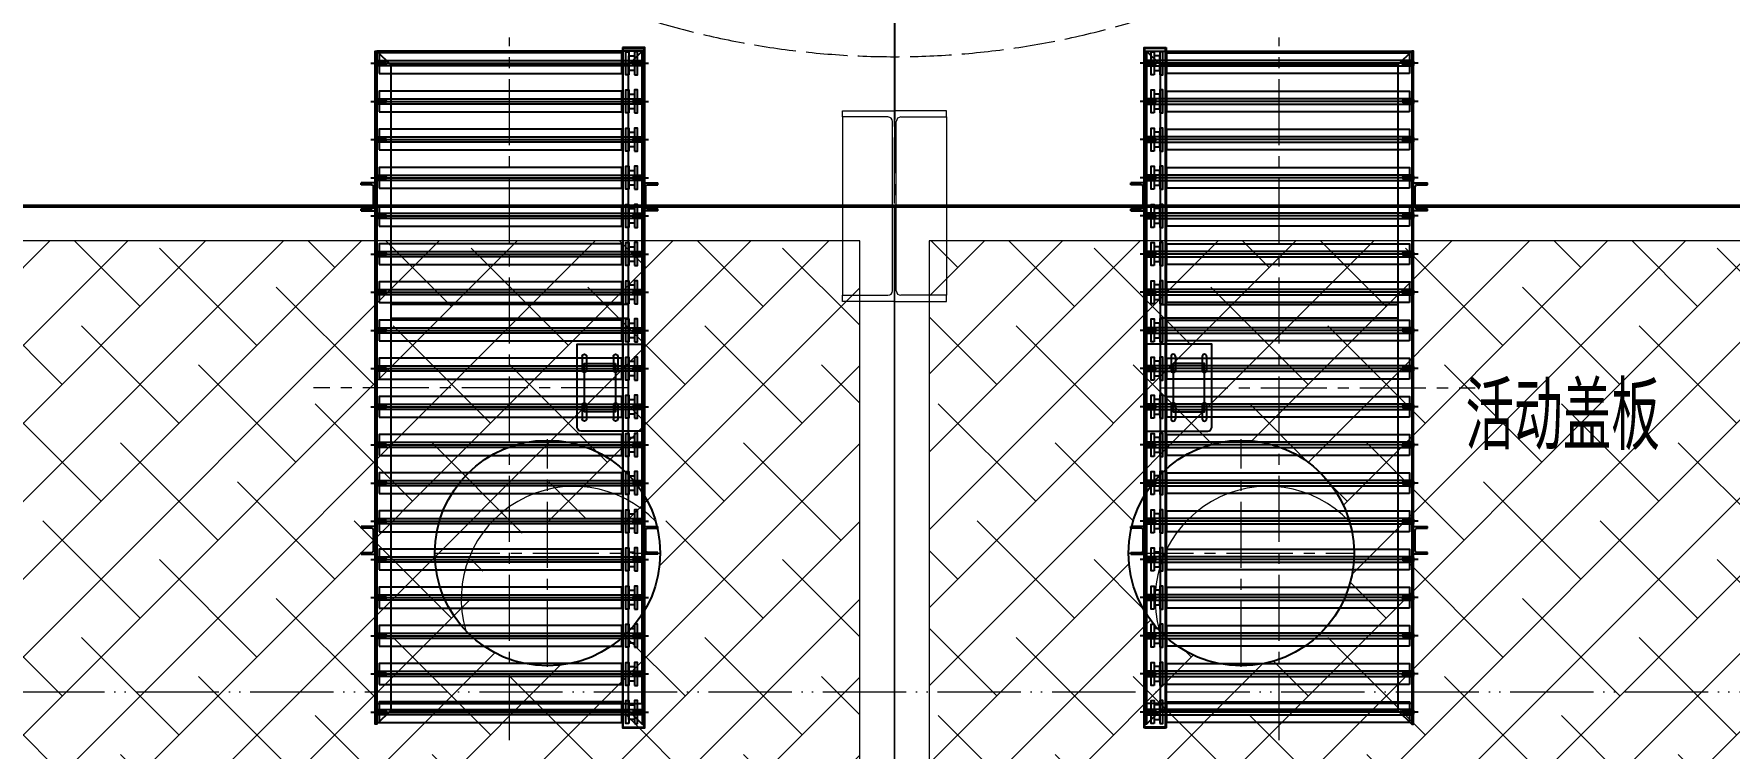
# Model space of a CAD drawing. Header units: millimetres. Extents: x 163705 to 1616509, y 81827 to 302547.
# Drawn here: x 248447 to 253334, y 148698 to 150756 of the extents above; entities that cross this region are included whole.
import ezdxf

# ---------------------------------------------------------------- set-up
doc = ezdxf.new("R2010")
doc.units = ezdxf.units.MM
doc.header["$LTSCALE"] = 10
for name, pattern in [('ACAD_ISO02W100', [15, 12, -3]), ('ACAD_ISO05W100', [33, 24, -3, 0, -3, 0, -3]), ('CENTER2', [28.575, 19.05, -3.175, 3.175, -3.175])]:
    doc.linetypes.add(name, pattern=pattern)
for name, color, linetype, lineweight in [('1-中心线', 1, 'CENTER2', 0), ('1-剖面线', 8, 'Continuous', 0), ('1-双点线', 8, 'ACAD_ISO05W100', 0), ('1-填充', 8, 'Continuous', 18), ('1-建筑轮廓', 7, 'Continuous', 20), ('1-虚线', 8, 'ACAD_ISO02W100', 0), ('1-设备轮廓', 2, 'Continuous', 18), ('1-钢构', 6, 'Continuous', 0)]:
    doc.layers.add(name, color=color, linetype=linetype, lineweight=lineweight)
doc.styles.add('HZ', font='gbenor.shx', dxfattribs={"bigfont": 'gbcbig.shx'})
doc.styles.get("Standard").update_dxf_attribs({"font": 'arial.ttf'})

# ---------------------------------------------------------------- blocks, each defined once
blk = doc.blocks.new('G$C5C029050')
at = {"layer": '1-双点线'}
blk.add_line((1, 53039.4), (92688.6, 53039.4), dxfattribs=at)
blk = doc.blocks.new('G$CEDFA10A2')
for p, q in [((0, 535), (0, 553)), ((0, 553), (150, 553)), ((300, 553), (150, 553)), ((300, 535), (300, 553)), ((131.5, 535), (0, 535)), ((0, 535), (0, 21)), ((144.5, 34), (144.5, 522)), ((155.5, 34), (155.5, 522)), ((168.5, 535), (300, 535)), ((300, 535), (300, 21)), ((0, 21), (131.5, 21)), ((0, 3), (0, 21)), ((150, 3), (0, 3)), ((150, 3), (300, 3)), ((300, 21), (168.5, 21)), ((300, 3), (300, 21))]:
    blk.add_line(p, q)
for centre, start, end in [((131.5, 522), 0, 90), ((168.5, 522), 90, 180), ((131.5, 34), 270, 0), ((168.5, 34), 180, 270)]:
    blk.add_arc(centre, 13, start, end)
at = {"layer": '1-中心线'}
for p, q in [((150, 0), (150, 556)), ((-3, 278), (303, 278))]:
    blk.add_line(p, q, dxfattribs=at)
blk.add_text('HC_SUPERPART', height=0.001).set_placement((150, 3))
blk = doc.blocks.new('G$CE8A1B22C')
blk.add_circle((328, 328), 325)
at = {"layer": '1-中心线'}
for p, q in [((328, 0), (328, 656)), ((0, 328), (656, 328))]:
    blk.add_line(p, q, dxfattribs=at)
at = {"layer": '1-剖面线'}
blk.add_arc((404.3, 195.4), 325, 43.5125, 196.2853, dxfattribs=at)
blk = doc.blocks.new('A$C5A5F0ED2')
at = {"layer": '1-填充'}
h = blk.add_hatch(dxfattribs=at)
h.set_pattern_fill('ANSI38', color=256, scale=50)
h.paths.add_polyline_path([(100, 100), (5900, 100), (5900, 1900), (100, 1900)])
h.paths.add_polyline_path([(675, 1000, 1), (1325, 1000, 1)], flags=16)
h.paths.add_polyline_path([(3325, 1000, 0.677608), (2764.3, 776.2, 0.677608)], flags=16)
h.paths.add_polyline_path([(5325, 1000, 0.677608), (4764.3, 776.2, 0.677608)], flags=16)
for points in [[(0, 0), (6000, 0), (6000, 2000), (0, 2000)], [(100, 100), (5900, 100), (5900, 1900), (100, 1900)]]:
    blk.add_lwpolyline(points, close=True, dxfattribs=at)
for p in [(672, 672), (4672, 672)]:
    blk.add_blockref('G$CE8A1B22C', p)
at = {"insert": (1646.2, 1491.9), "char_height": 194.57, "attachment_point": 1, "style": 'HZ'}
blk.add_mtext_dynamic_manual_height_columns('活动盖板', width=794.191, gutter_width=972.9, heights=[0], dxfattribs=at)
blk = doc.blocks.new('A$C7121566b')
at = {"layer": '1-中心线'}
for p, q in [((40999.7, 11700.2), (40999.7, 0)), ((0, 9700.1), (51999.9, 9700.1))]:
    blk.add_line(p, q, dxfattribs=at)
at = {"layer": '1-设备轮廓', "lineweight": 50, "ltscale": 5}
blk.add_lwpolyline([(4499.7, 9700.1), (47799.6, 9700.1)], dxfattribs=at)
for name, p in [('A$C5A5F0ED2', (34999.7, 7700.1)), ('A$C5A5F0ED2', (40999.7, 7700.1)), ('G$CE8A1B22C', (39671.7, 8372.1)), ('G$CE8A1B22C', (41671.7, 8372.1))]:
    blk.add_blockref(name, p)
at = {"layer": '1-钢构'}
blk.add_blockref('G$CEDFA10A2', (40849.7, 9422.1), dxfattribs=at)
blk = doc.blocks.new('A$C23C47727')
for p, q in [((424.3, 855), (419.3, 855)), ((419.3, 815), (419.3, 855)), ((419.3, 815), (419.3, 855)), ((424.3, 825), (424.3, 855)), ((499.3, 855), (494.3, 855)), ((494.3, 855), (494.3, 825)), ((499.3, 855), (499.3, 815)), ((1414.3, 855), (1409.3, 855)), ((1409.3, 815), (1409.3, 855)), ((1409.3, 815), (1409.3, 855)), ((1414.3, 825), (1414.3, 855)), ((1489.3, 855), (1484.3, 855)), ((1484.3, 855), (1484.3, 825)), ((1489.3, 855), (1489.3, 815)), ((39.3, 810), (79.3, 770)), ((69.3, 809), (70.1, 808.2)), ((69.3, 809), (69.3, 789)), ((79.3, 789), (69.3, 789)), ((69.3, 789), (70.1, 787.6)), ((78.5, 808.2), (70.1, 808.2)), ((70.1, 808.2), (70.1, 784.8)), ((78.5, 784.8), (70.1, 784.8)), ((70.1, 784.8), (74.3, 782.4)), ((74.3, 827.9), (74.3, 26.8)), ((78.5, 784.8), (74.3, 782.4)), ((79.3, 809), (78.5, 808.2)), ((78.5, 808.2), (78.5, 784.8)), ((79.3, 789), (78.5, 787.6)), ((79.3, 809), (79.3, 789)), ((179.3, 809), (180.1, 808.2)), ((179.3, 809), (179.3, 789)), ((189.3, 789), (179.3, 789)), ((179.3, 789), (180.1, 787.6)), ((188.5, 808.2), (180.1, 808.2)), ((180.1, 808.2), (180.1, 784.8)), ((188.5, 784.8), (180.1, 784.8)), ((180.1, 784.8), (184.3, 782.4)), ((184.3, 827.9), (184.3, 26.8)), ((188.5, 784.8), (184.3, 782.4)), ((189.3, 809), (188.5, 808.2)), ((188.5, 808.2), (188.5, 784.8)), ((189.3, 789), (188.5, 787.6)), ((189.3, 809), (189.3, 789)), ((289.3, 809), (290.1, 808.2)), ((289.3, 809), (289.3, 789)), ((299.3, 789), (289.3, 789)), ((289.3, 789), (290.1, 787.6)), ((298.5, 808.2), (290.1, 808.2)), ((290.1, 808.2), (290.1, 784.8)), ((298.5, 784.8), (290.1, 784.8)), ((290.1, 784.8), (294.3, 782.4)), ((294.3, 827.9), (294.3, 26.8)), ((298.5, 784.8), (294.3, 782.4)), ((299.3, 809), (298.5, 808.2)), ((298.5, 808.2), (298.5, 784.8)), ((299.3, 789), (298.5, 787.6)), ((299.3, 809), (299.3, 789)), ((399.3, 809), (400.1, 808.2)), ((399.3, 809), (399.3, 789)), ((409.3, 789), (399.3, 789)), ((399.3, 789), (400.1, 787.6)), ((408.5, 808.2), (400.1, 808.2)), ((400.1, 808.2), (400.1, 784.8)), ((408.5, 784.8), (400.1, 784.8)), ((400.1, 784.8), (404.3, 782.4)), ((404.3, 827.9), (404.3, 26.8)), ((408.5, 784.8), (404.3, 782.4)), ((409.3, 809), (408.5, 808.2)), ((408.5, 808.2), (408.5, 784.8)), ((409.3, 789), (408.5, 787.6)), ((409.3, 809), (409.3, 789)), ((499.3, 815), (419.3, 815)), ((489.3, 820), (429.3, 820)), ((509.3, 809), (510.1, 808.2)), ((509.3, 809), (509.3, 789)), ((519.3, 789), (509.3, 789)), ((509.3, 789), (510.1, 787.6)), ((518.5, 808.2), (510.1, 808.2)), ((510.1, 808.2), (510.1, 784.8)), ((518.5, 784.8), (510.1, 784.8)), ((510.1, 784.8), (514.3, 782.4)), ((514.3, 827.9), (514.3, 26.8)), ((518.5, 784.8), (514.3, 782.4)), ((519.3, 809), (518.5, 808.2)), ((518.5, 808.2), (518.5, 784.8)), ((519.3, 789), (518.5, 787.6)), ((519.3, 809), (519.3, 789)), ((619.3, 809), (620.1, 808.2)), ((619.3, 809), (619.3, 789)), ((629.3, 789), (619.3, 789)), ((619.3, 789), (620.1, 787.6)), ((628.5, 808.2), (620.1, 808.2)), ((620.1, 808.2), (620.1, 784.8)), ((628.5, 784.8), (620.1, 784.8)), ((620.1, 784.8), (624.3, 782.4)), ((624.3, 827.9), (624.3, 26.8)), ((628.5, 784.8), (624.3, 782.4)), ((629.3, 809), (628.5, 808.2)), ((628.5, 808.2), (628.5, 784.8)), ((629.3, 789), (628.5, 787.6)), ((629.3, 809), (629.3, 789)), ((729.3, 809), (730.1, 808.2)), ((729.3, 809), (729.3, 789)), ((739.3, 789), (729.3, 789)), ((729.3, 789), (730.1, 787.6)), ((738.5, 808.2), (730.1, 808.2)), ((730.1, 808.2), (730.1, 784.8)), ((738.5, 784.8), (730.1, 784.8)), ((730.1, 784.8), (734.3, 782.4)), ((734.3, 827.9), (734.3, 26.8)), ((738.5, 784.8), (734.3, 782.4)), ((739.3, 809), (738.5, 808.2)), ((738.5, 808.2), (738.5, 784.8)), ((739.3, 789), (738.5, 787.6)), ((739.3, 809), (739.3, 789)), ((839.3, 809), (840.1, 808.2)), ((839.3, 809), (839.3, 789)), ((849.3, 789), (839.3, 789)), ((839.3, 789), (840.1, 787.6)), ((848.5, 808.2), (840.1, 808.2)), ((840.1, 808.2), (840.1, 784.8)), ((848.5, 784.8), (840.1, 784.8)), ((840.1, 784.8), (844.3, 782.4)), ((844.3, 827.9), (844.3, 26.8)), ((848.5, 784.8), (844.3, 782.4)), ((849.3, 809), (848.5, 808.2)), ((848.5, 808.2), (848.5, 784.8)), ((849.3, 789), (848.5, 787.6)), ((849.3, 809), (849.3, 789)), ((949.3, 809), (950.1, 808.2)), ((949.3, 809), (949.3, 789)), ((959.3, 789), (949.3, 789)), ((949.3, 789), (950.1, 787.6)), ((958.5, 808.2), (950.1, 808.2)), ((950.1, 808.2), (950.1, 784.8)), ((958.5, 784.8), (950.1, 784.8)), ((950.1, 784.8), (954.3, 782.4)), ((954.3, 827.9), (954.3, 26.8)), ((958.5, 784.8), (954.3, 782.4)), ((959.3, 809), (958.5, 808.2)), ((958.5, 808.2), (958.5, 784.8)), ((959.3, 789), (958.5, 787.6)), ((959.3, 809), (959.3, 789)), ((1059.3, 809), (1060.1, 808.2)), ((1059.3, 809), (1059.3, 789)), ((1069.3, 789), (1059.3, 789)), ((1059.3, 789), (1060.1, 787.6)), ((1068.5, 808.2), (1060.1, 808.2)), ((1060.1, 808.2), (1060.1, 784.8)), ((1068.5, 784.8), (1060.1, 784.8)), ((1060.1, 784.8), (1064.3, 782.4)), ((1064.3, 827.9), (1064.3, 26.8)), ((1068.5, 784.8), (1064.3, 782.4)), ((1069.3, 809), (1068.5, 808.2)), ((1068.5, 808.2), (1068.5, 784.8)), ((1069.3, 789), (1068.5, 787.6)), ((1069.3, 809), (1069.3, 789)), ((1169.3, 809), (1170.1, 808.2)), ((1169.3, 809), (1169.3, 789)), ((1179.3, 789), (1169.3, 789)), ((1169.3, 789), (1170.1, 787.6)), ((1178.5, 808.2), (1170.1, 808.2)), ((1170.1, 808.2), (1170.1, 784.8)), ((1178.5, 784.8), (1170.1, 784.8)), ((1170.1, 784.8), (1174.3, 782.4)), ((1174.3, 827.9), (1174.3, 26.8)), ((1178.5, 784.8), (1174.3, 782.4)), ((1179.3, 809), (1178.5, 808.2)), ((1178.5, 808.2), (1178.5, 784.8)), ((1179.3, 789), (1178.5, 787.6)), ((1179.3, 809), (1179.3, 789)), ((1279.3, 809), (1280.1, 808.2)), ((1279.3, 809), (1279.3, 789)), ((1289.3, 789), (1279.3, 789)), ((1279.3, 789), (1280.1, 787.6)), ((1288.5, 808.2), (1280.1, 808.2)), ((1280.1, 808.2), (1280.1, 784.8)), ((1288.5, 784.8), (1280.1, 784.8)), ((1280.1, 784.8), (1284.3, 782.4)), ((1284.3, 827.9), (1284.3, 26.8)), ((1288.5, 784.8), (1284.3, 782.4)), ((1289.3, 809), (1288.5, 808.2)), ((1288.5, 808.2), (1288.5, 784.8)), ((1289.3, 789), (1288.5, 787.6)), ((1289.3, 809), (1289.3, 789)), ((1389.3, 809), (1390.1, 808.2)), ((1389.3, 809), (1389.3, 789)), ((1399.3, 789), (1389.3, 789)), ((1389.3, 789), (1390.1, 787.6)), ((1398.5, 808.2), (1390.1, 808.2)), ((1390.1, 808.2), (1390.1, 784.8)), ((1398.5, 784.8), (1390.1, 784.8)), ((1390.1, 784.8), (1394.3, 782.4)), ((1394.3, 827.9), (1394.3, 26.8)), ((1398.5, 784.8), (1394.3, 782.4)), ((1399.3, 809), (1398.5, 808.2)), ((1398.5, 808.2), (1398.5, 784.8)), ((1399.3, 789), (1398.5, 787.6)), ((1399.3, 809), (1399.3, 789)), ((1489.3, 815), (1409.3, 815)), ((1479.3, 820), (1419.3, 820)), ((1499.3, 809), (1500.1, 808.2)), ((1499.3, 809), (1499.3, 789)), ((1509.3, 789), (1499.3, 789)), ((1499.3, 789), (1500.1, 787.6)), ((1508.5, 808.2), (1500.1, 808.2)), ((1500.1, 808.2), (1500.1, 784.8)), ((1508.5, 784.8), (1500.1, 784.8)), ((1500.1, 784.8), (1504.3, 782.4)), ((1504.3, 827.9), (1504.3, 26.8)), ((1508.5, 784.8), (1504.3, 782.4)), ((1509.3, 809), (1508.5, 808.2)), ((1508.5, 808.2), (1508.5, 784.8)), ((1509.3, 789), (1508.5, 787.6)), ((1509.3, 809), (1509.3, 789)), ((1609.3, 809), (1610.1, 808.2)), ((1609.3, 809), (1609.3, 789)), ((1619.3, 789), (1609.3, 789)), ((1609.3, 789), (1610.1, 787.6)), ((1618.5, 808.2), (1610.1, 808.2)), ((1610.1, 808.2), (1610.1, 784.8)), ((1618.5, 784.8), (1610.1, 784.8)), ((1610.1, 784.8), (1614.3, 782.4)), ((1614.3, 827.9), (1614.3, 26.8)), ((1618.5, 784.8), (1614.3, 782.4)), ((1619.3, 809), (1618.5, 808.2)), ((1618.5, 808.2), (1618.5, 784.8)), ((1619.3, 789), (1618.5, 787.6)), ((1619.3, 809), (1619.3, 789)), ((1719.3, 809), (1720.1, 808.2)), ((1719.3, 809), (1719.3, 789)), ((1729.3, 789), (1719.3, 789)), ((1719.3, 789), (1720.1, 787.6)), ((1728.5, 808.2), (1720.1, 808.2)), ((1720.1, 808.2), (1720.1, 784.8)), ((1728.5, 784.8), (1720.1, 784.8)), ((1720.1, 784.8), (1724.3, 782.4)), ((1724.3, 827.9), (1724.3, 26.8)), ((1728.5, 784.8), (1724.3, 782.4)), ((1729.3, 809), (1728.5, 808.2)), ((1728.5, 808.2), (1728.5, 784.8)), ((1729.3, 789), (1728.5, 787.6)), ((1729.3, 809), (1729.3, 789)), ((1829.3, 809), (1830.1, 808.2)), ((1829.3, 809), (1829.3, 789)), ((1839.3, 789), (1829.3, 789)), ((1829.3, 789), (1830.1, 787.6)), ((1838.5, 808.2), (1830.1, 808.2)), ((1830.1, 808.2), (1830.1, 784.8)), ((1838.5, 784.8), (1830.1, 784.8)), ((1830.1, 784.8), (1834.3, 782.4)), ((1834.3, 827.9), (1834.3, 26.8)), ((1838.5, 784.8), (1834.3, 782.4)), ((1839.3, 809), (1838.5, 808.2)), ((1838.5, 808.2), (1838.5, 784.8)), ((1839.3, 789), (1838.5, 787.6)), ((1839.3, 809), (1839.3, 789)), ((1939.3, 770), (1979.3, 810)), ((1939.3, 809), (1940.1, 808.2)), ((1939.3, 809), (1939.3, 789)), ((1949.3, 789), (1939.3, 789)), ((1939.3, 789), (1940.1, 787.6)), ((1948.5, 808.2), (1940.1, 808.2)), ((1940.1, 808.2), (1940.1, 784.8)), ((1948.5, 784.8), (1940.1, 784.8)), ((1940.1, 784.8), (1944.3, 782.4)), ((1944.3, 827.9), (1944.3, 26.8)), ((1948.5, 784.8), (1944.3, 782.4)), ((1949.3, 809), (1948.5, 808.2)), ((1948.5, 808.2), (1948.5, 784.8)), ((1949.3, 789), (1948.5, 787.6)), ((1949.3, 809), (1949.3, 789)), ((919.3, 218.2), (959.3, 218.2)), ((919.3, 218.2), (959.3, 218.2)), ((919.3, 205.7), (959.3, 205.7)), ((919.3, 205.7), (959.3, 205.7)), ((1059.3, 218.2), (1099.3, 218.2)), ((1059.3, 218.2), (1099.3, 218.2)), ((1059.3, 205.7), (1099.3, 205.7)), ((1059.3, 205.7), (1099.3, 205.7)), ((1989.3, 100), (29.3, 100)), ((919.3, 128.2), (959.3, 128.2)), ((919.3, 128.2), (959.3, 128.2)), ((919.3, 115.7), (959.3, 115.7)), ((919.3, 115.7), (959.3, 115.7)), ((1059.3, 128.2), (1099.3, 128.2)), ((1059.3, 128.2), (1099.3, 128.2)), ((1059.3, 115.7), (1099.3, 115.7)), ((1059.3, 115.7), (1099.3, 115.7)), ((39.3, 45), (79.3, 85)), ((69.3, 66), (70.1, 67.4)), ((79.3, 66), (69.3, 66)), ((69.3, 46), (69.3, 66)), ((70.1, 70.2), (74.3, 72.6)), ((78.5, 70.2), (70.1, 70.2)), ((70.1, 46.8), (70.1, 70.2)), ((78.5, 70.2), (74.3, 72.6)), ((78.5, 46.8), (78.5, 70.2)), ((79.3, 66), (78.5, 67.4)), ((79.3, 46), (79.3, 66)), ((179.3, 66), (180.1, 67.4)), ((189.3, 66), (179.3, 66)), ((179.3, 46), (179.3, 66)), ((180.1, 70.2), (184.3, 72.6)), ((188.5, 70.2), (180.1, 70.2)), ((180.1, 46.8), (180.1, 70.2)), ((188.5, 70.2), (184.3, 72.6)), ((188.5, 46.8), (188.5, 70.2)), ((189.3, 66), (188.5, 67.4)), ((189.3, 46), (189.3, 66)), ((289.3, 66), (290.1, 67.4)), ((299.3, 66), (289.3, 66)), ((289.3, 46), (289.3, 66)), ((290.1, 70.2), (294.3, 72.6)), ((298.5, 70.2), (290.1, 70.2)), ((290.1, 46.8), (290.1, 70.2)), ((298.5, 70.2), (294.3, 72.6)), ((298.5, 46.8), (298.5, 70.2)), ((299.3, 66), (298.5, 67.4)), ((299.3, 46), (299.3, 66)), ((399.3, 66), (400.1, 67.4)), ((409.3, 66), (399.3, 66)), ((399.3, 46), (399.3, 66)), ((400.1, 70.2), (404.3, 72.6)), ((408.5, 70.2), (400.1, 70.2)), ((400.1, 46.8), (400.1, 70.2)), ((408.5, 70.2), (404.3, 72.6)), ((408.5, 46.8), (408.5, 70.2)), ((409.3, 66), (408.5, 67.4)), ((409.3, 46), (409.3, 66)), ((509.3, 66), (510.1, 67.4)), ((519.3, 66), (509.3, 66)), ((509.3, 46), (509.3, 66)), ((510.1, 70.2), (514.3, 72.6)), ((518.5, 70.2), (510.1, 70.2)), ((510.1, 46.8), (510.1, 70.2)), ((518.5, 70.2), (514.3, 72.6)), ((518.5, 46.8), (518.5, 70.2)), ((519.3, 66), (518.5, 67.4)), ((519.3, 46), (519.3, 66)), ((619.3, 66), (620.1, 67.4)), ((629.3, 66), (619.3, 66)), ((619.3, 46), (619.3, 66)), ((620.1, 70.2), (624.3, 72.6)), ((628.5, 70.2), (620.1, 70.2)), ((620.1, 46.8), (620.1, 70.2)), ((628.5, 70.2), (624.3, 72.6)), ((628.5, 46.8), (628.5, 70.2)), ((629.3, 66), (628.5, 67.4)), ((629.3, 46), (629.3, 66)), ((729.3, 66), (730.1, 67.4)), ((739.3, 66), (729.3, 66)), ((729.3, 46), (729.3, 66)), ((730.1, 70.2), (734.3, 72.6)), ((738.5, 70.2), (730.1, 70.2)), ((730.1, 46.8), (730.1, 70.2)), ((738.5, 70.2), (734.3, 72.6)), ((738.5, 46.8), (738.5, 70.2)), ((739.3, 66), (738.5, 67.4)), ((739.3, 46), (739.3, 66)), ((839.3, 66), (840.1, 67.4)), ((849.3, 66), (839.3, 66)), ((839.3, 46), (839.3, 66)), ((840.1, 70.2), (844.3, 72.6)), ((848.5, 70.2), (840.1, 70.2)), ((840.1, 46.8), (840.1, 70.2)), ((848.5, 70.2), (844.3, 72.6)), ((848.5, 46.8), (848.5, 70.2)), ((849.3, 66), (848.5, 67.4)), ((849.3, 46), (849.3, 66)), ((949.3, 66), (950.1, 67.4)), ((959.3, 66), (949.3, 66)), ((949.3, 46), (949.3, 66)), ((950.1, 70.2), (954.3, 72.6)), ((958.5, 70.2), (950.1, 70.2)), ((950.1, 46.8), (950.1, 70.2)), ((958.5, 70.2), (954.3, 72.6)), ((958.5, 46.8), (958.5, 70.2)), ((959.3, 66), (958.5, 67.4)), ((959.3, 46), (959.3, 66)), ((1059.3, 66), (1060.1, 67.4)), ((1069.3, 66), (1059.3, 66)), ((1059.3, 46), (1059.3, 66)), ((1060.1, 70.2), (1064.3, 72.6)), ((1068.5, 70.2), (1060.1, 70.2)), ((1060.1, 46.8), (1060.1, 70.2)), ((1068.5, 70.2), (1064.3, 72.6)), ((1068.5, 46.8), (1068.5, 70.2)), ((1069.3, 66), (1068.5, 67.4)), ((1069.3, 46), (1069.3, 66)), ((1169.3, 66), (1170.1, 67.4)), ((1179.3, 66), (1169.3, 66)), ((1169.3, 46), (1169.3, 66)), ((1170.1, 70.2), (1174.3, 72.6)), ((1178.5, 70.2), (1170.1, 70.2)), ((1170.1, 46.8), (1170.1, 70.2)), ((1178.5, 70.2), (1174.3, 72.6)), ((1178.5, 46.8), (1178.5, 70.2)), ((1179.3, 66), (1178.5, 67.4)), ((1179.3, 46), (1179.3, 66)), ((1279.3, 66), (1280.1, 67.4)), ((1289.3, 66), (1279.3, 66)), ((1279.3, 46), (1279.3, 66)), ((1280.1, 70.2), (1284.3, 72.6)), ((1288.5, 70.2), (1280.1, 70.2)), ((1280.1, 46.8), (1280.1, 70.2)), ((1288.5, 70.2), (1284.3, 72.6)), ((1288.5, 46.8), (1288.5, 70.2)), ((1289.3, 66), (1288.5, 67.4)), ((1289.3, 46), (1289.3, 66)), ((1389.3, 66), (1390.1, 67.4)), ((1399.3, 66), (1389.3, 66)), ((1389.3, 46), (1389.3, 66)), ((1390.1, 70.2), (1394.3, 72.6)), ((1398.5, 70.2), (1390.1, 70.2)), ((1390.1, 46.8), (1390.1, 70.2)), ((1398.5, 70.2), (1394.3, 72.6)), ((1398.5, 46.8), (1398.5, 70.2)), ((1399.3, 66), (1398.5, 67.4)), ((1399.3, 46), (1399.3, 66)), ((1499.3, 66), (1500.1, 67.4)), ((1509.3, 66), (1499.3, 66)), ((1499.3, 46), (1499.3, 66)), ((1500.1, 70.2), (1504.3, 72.6)), ((1508.5, 70.2), (1500.1, 70.2)), ((1500.1, 46.8), (1500.1, 70.2)), ((1508.5, 70.2), (1504.3, 72.6)), ((1508.5, 46.8), (1508.5, 70.2)), ((1509.3, 66), (1508.5, 67.4)), ((1509.3, 46), (1509.3, 66)), ((1609.3, 66), (1610.1, 67.4)), ((1619.3, 66), (1609.3, 66)), ((1609.3, 46), (1609.3, 66)), ((1610.1, 70.2), (1614.3, 72.6)), ((1618.5, 70.2), (1610.1, 70.2)), ((1610.1, 46.8), (1610.1, 70.2)), ((1618.5, 70.2), (1614.3, 72.6)), ((1618.5, 46.8), (1618.5, 70.2)), ((1619.3, 66), (1618.5, 67.4)), ((1619.3, 46), (1619.3, 66)), ((1719.3, 66), (1720.1, 67.4)), ((1729.3, 66), (1719.3, 66)), ((1719.3, 46), (1719.3, 66)), ((1720.1, 70.2), (1724.3, 72.6)), ((1728.5, 70.2), (1720.1, 70.2)), ((1720.1, 46.8), (1720.1, 70.2)), ((1728.5, 70.2), (1724.3, 72.6)), ((1728.5, 46.8), (1728.5, 70.2)), ((1729.3, 66), (1728.5, 67.4)), ((1729.3, 46), (1729.3, 66)), ((1829.3, 66), (1830.1, 67.4)), ((1839.3, 66), (1829.3, 66)), ((1829.3, 46), (1829.3, 66)), ((1830.1, 70.2), (1834.3, 72.6)), ((1838.5, 70.2), (1830.1, 70.2)), ((1830.1, 46.8), (1830.1, 70.2)), ((1838.5, 70.2), (1834.3, 72.6)), ((1838.5, 46.8), (1838.5, 70.2)), ((1839.3, 66), (1838.5, 67.4)), ((1839.3, 46), (1839.3, 66)), ((1939.3, 85), (1979.3, 45)), ((1939.3, 66), (1940.1, 67.4)), ((1949.3, 66), (1939.3, 66)), ((1939.3, 46), (1939.3, 66)), ((1940.1, 70.2), (1944.3, 72.6)), ((1948.5, 70.2), (1940.1, 70.2)), ((1940.1, 46.8), (1940.1, 70.2)), ((1948.5, 70.2), (1944.3, 72.6)), ((1948.5, 46.8), (1948.5, 70.2)), ((1949.3, 66), (1948.5, 67.4)), ((1949.3, 46), (1949.3, 66)), ((1989.3, 40), (29.3, 40)), ((69.3, 46), (70.1, 46.8)), ((78.5, 46.8), (70.1, 46.8)), ((79.3, 46), (78.5, 46.8)), ((179.3, 46), (180.1, 46.8)), ((188.5, 46.8), (180.1, 46.8)), ((189.3, 46), (188.5, 46.8)), ((289.3, 46), (290.1, 46.8)), ((298.5, 46.8), (290.1, 46.8)), ((299.3, 46), (298.5, 46.8)), ((399.3, 46), (400.1, 46.8)), ((408.5, 46.8), (400.1, 46.8)), ((409.3, 46), (408.5, 46.8)), ((499.3, 40), (419.3, 40)), ((419.3, 40), (419.3, 0)), ((419.3, 40), (419.3, 0)), ((424.3, 30), (424.3, 0)), ((489.3, 35), (429.3, 35)), ((494.3, 0), (494.3, 30)), ((499.3, 0), (499.3, 40)), ((509.3, 46), (510.1, 46.8)), ((518.5, 46.8), (510.1, 46.8)), ((519.3, 46), (518.5, 46.8)), ((619.3, 46), (620.1, 46.8)), ((628.5, 46.8), (620.1, 46.8)), ((629.3, 46), (628.5, 46.8)), ((729.3, 46), (730.1, 46.8)), ((738.5, 46.8), (730.1, 46.8)), ((739.3, 46), (738.5, 46.8)), ((839.3, 46), (840.1, 46.8)), ((848.5, 46.8), (840.1, 46.8)), ((849.3, 46), (848.5, 46.8)), ((949.3, 46), (950.1, 46.8)), ((958.5, 46.8), (950.1, 46.8)), ((959.3, 46), (958.5, 46.8)), ((1059.3, 46), (1060.1, 46.8)), ((1068.5, 46.8), (1060.1, 46.8)), ((1069.3, 46), (1068.5, 46.8)), ((1169.3, 46), (1170.1, 46.8)), ((1178.5, 46.8), (1170.1, 46.8)), ((1179.3, 46), (1178.5, 46.8)), ((1279.3, 46), (1280.1, 46.8)), ((1288.5, 46.8), (1280.1, 46.8)), ((1289.3, 46), (1288.5, 46.8)), ((1389.3, 46), (1390.1, 46.8)), ((1398.5, 46.8), (1390.1, 46.8)), ((1399.3, 46), (1398.5, 46.8)), ((1489.3, 40), (1409.3, 40)), ((1409.3, 40), (1409.3, 0)), ((1409.3, 40), (1409.3, 0)), ((1414.3, 30), (1414.3, 0)), ((1479.3, 35), (1419.3, 35)), ((1484.3, 0), (1484.3, 30)), ((1489.3, 0), (1489.3, 40)), ((1499.3, 46), (1500.1, 46.8)), ((1508.5, 46.8), (1500.1, 46.8)), ((1509.3, 46), (1508.5, 46.8)), ((1609.3, 46), (1610.1, 46.8)), ((1618.5, 46.8), (1610.1, 46.8)), ((1619.3, 46), (1618.5, 46.8)), ((1719.3, 46), (1720.1, 46.8)), ((1728.5, 46.8), (1720.1, 46.8)), ((1729.3, 46), (1728.5, 46.8)), ((1829.3, 46), (1830.1, 46.8)), ((1838.5, 46.8), (1830.1, 46.8)), ((1839.3, 46), (1838.5, 46.8)), ((1939.3, 46), (1940.1, 46.8)), ((1948.5, 46.8), (1940.1, 46.8)), ((1949.3, 46), (1948.5, 46.8)), ((424.3, 0), (419.3, 0)), ((499.3, 0), (494.3, 0)), ((1414.3, 0), (1409.3, 0)), ((1489.3, 0), (1484.3, 0))]:
    blk.add_line(p, q)
for points in [[(39.3, 810), (1979.3, 810), (1979.3, 815), (39.3, 815)], [(39.3, 810), (1919.3, 810), (1919.3, 45), (39.3, 45)], [(104.3, 803.5), (104.3, 103.5), (44.3, 103.5), (44.3, 803.5)], [(81.8, 46), (81.8, 809), (66.8, 809), (66.8, 46)], [(68.3, 815), (80.3, 815), (80.3, 810), (68.3, 810)], [(214.3, 803.5), (214.3, 103.5), (154.3, 103.5), (154.3, 803.5)], [(191.8, 46), (191.8, 809), (176.8, 809), (176.8, 46)], [(178.3, 815), (190.3, 815), (190.3, 810), (178.3, 810)], [(324.3, 803.5), (324.3, 103.5), (264.3, 103.5), (264.3, 803.5)], [(301.8, 46), (301.8, 809), (286.8, 809), (286.8, 46)], [(288.3, 815), (300.3, 815), (300.3, 810), (288.3, 810)], [(434.3, 803.5), (434.3, 103.5), (374.3, 103.5), (374.3, 803.5)], [(411.8, 46), (411.8, 809), (396.8, 809), (396.8, 46)], [(398.3, 815), (410.3, 815), (410.3, 810), (398.3, 810)], [(544.3, 803.5), (544.3, 103.5), (484.3, 103.5), (484.3, 803.5)], [(521.8, 46), (521.8, 809), (506.8, 809), (506.8, 46)], [(508.3, 815), (520.3, 815), (520.3, 810), (508.3, 810)], [(654.3, 803.5), (654.3, 103.5), (594.3, 103.5), (594.3, 803.5)], [(631.8, 46), (631.8, 809), (616.8, 809), (616.8, 46)], [(618.3, 815), (630.3, 815), (630.3, 810), (618.3, 810)], [(764.3, 803.5), (764.3, 103.5), (704.3, 103.5), (704.3, 803.5)], [(741.8, 46), (741.8, 809), (726.8, 809), (726.8, 46)], [(728.3, 815), (740.3, 815), (740.3, 810), (728.3, 810)], [(874.3, 803.5), (874.3, 103.5), (814.3, 103.5), (814.3, 803.5)], [(851.8, 46), (851.8, 809), (836.8, 809), (836.8, 46)], [(838.3, 815), (850.3, 815), (850.3, 810), (838.3, 810)], [(984.3, 803.5), (984.3, 103.5), (924.3, 103.5), (924.3, 803.5)], [(961.8, 46), (961.8, 809), (946.8, 809), (946.8, 46)], [(948.3, 815), (960.3, 815), (960.3, 810), (948.3, 810)], [(1094.3, 803.5), (1094.3, 103.5), (1034.3, 103.5), (1034.3, 803.5)], [(1071.8, 46), (1071.8, 809), (1056.8, 809), (1056.8, 46)], [(1058.3, 815), (1070.3, 815), (1070.3, 810), (1058.3, 810)], [(1204.3, 803.5), (1204.3, 103.5), (1144.3, 103.5), (1144.3, 803.5)], [(1181.8, 46), (1181.8, 809), (1166.8, 809), (1166.8, 46)], [(1168.3, 815), (1180.3, 815), (1180.3, 810), (1168.3, 810)], [(1314.3, 803.5), (1314.3, 103.5), (1254.3, 103.5), (1254.3, 803.5)], [(1291.8, 46), (1291.8, 809), (1276.8, 809), (1276.8, 46)], [(1278.3, 815), (1290.3, 815), (1290.3, 810), (1278.3, 810)], [(1424.3, 803.5), (1424.3, 103.5), (1364.3, 103.5), (1364.3, 803.5)], [(1401.8, 46), (1401.8, 809), (1386.8, 809), (1386.8, 46)], [(1388.3, 815), (1400.3, 815), (1400.3, 810), (1388.3, 810)], [(1534.3, 803.5), (1534.3, 103.5), (1474.3, 103.5), (1474.3, 803.5)], [(1511.8, 46), (1511.8, 809), (1496.8, 809), (1496.8, 46)], [(1498.3, 815), (1510.3, 815), (1510.3, 810), (1498.3, 810)], [(1644.3, 803.5), (1644.3, 103.5), (1584.3, 103.5), (1584.3, 803.5)], [(1621.8, 46), (1621.8, 809), (1606.8, 809), (1606.8, 46)], [(1608.3, 815), (1620.3, 815), (1620.3, 810), (1608.3, 810)], [(1754.3, 803.5), (1754.3, 103.5), (1694.3, 103.5), (1694.3, 803.5)], [(1731.8, 46), (1731.8, 809), (1716.8, 809), (1716.8, 46)], [(1718.3, 815), (1730.3, 815), (1730.3, 810), (1718.3, 810)], [(1864.3, 803.5), (1864.3, 103.5), (1804.3, 103.5), (1804.3, 803.5)], [(1841.8, 46), (1841.8, 809), (1826.8, 809), (1826.8, 46)], [(1828.3, 815), (1840.3, 815), (1840.3, 810), (1828.3, 810)], [(1974.3, 803.5), (1974.3, 103.5), (1914.3, 103.5), (1914.3, 803.5)], [(1951.8, 46), (1951.8, 809), (1936.8, 809), (1936.8, 46)], [(1938.3, 815), (1950.3, 815), (1950.3, 810), (1938.3, 810)], [(79.3, 770), (1939.3, 770), (1939.3, 85), (79.3, 85)], [(769.3, 770), (809.3, 770), (809.3, 85), (769.3, 85)], [(939.3, 122), (1079.3, 122), (1079.3, 212), (939.3, 212)], [(29.3, 102), (1989.3, 102), (1989.3, 38), (29.3, 38)], [(29.3, 100), (31.3, 100), (31.3, 40), (29.3, 40)], [(1989.3, 100), (1987.3, 100), (1987.3, 40), (1989.3, 40)], [(107.3, 83.5), (107.3, 92.5), (41.3, 92.5), (41.3, 83.5)], [(107.3, 67.5), (107.3, 58.5), (41.3, 58.5), (41.3, 67.5)], [(95.3, 67.5), (95.3, 83.5), (53.3, 83.5), (53.3, 67.5)], [(217.3, 83.5), (217.3, 92.5), (151.3, 92.5), (151.3, 83.5)], [(217.3, 67.5), (217.3, 58.5), (151.3, 58.5), (151.3, 67.5)], [(205.3, 67.5), (205.3, 83.5), (163.3, 83.5), (163.3, 67.5)], [(327.3, 83.5), (327.3, 92.5), (261.3, 92.5), (261.3, 83.5)], [(327.3, 67.5), (327.3, 58.5), (261.3, 58.5), (261.3, 67.5)], [(315.3, 67.5), (315.3, 83.5), (273.3, 83.5), (273.3, 67.5)], [(437.3, 83.5), (437.3, 92.5), (371.3, 92.5), (371.3, 83.5)], [(437.3, 67.5), (437.3, 58.5), (371.3, 58.5), (371.3, 67.5)], [(425.3, 67.5), (425.3, 83.5), (383.3, 83.5), (383.3, 67.5)], [(547.3, 83.5), (547.3, 92.5), (481.3, 92.5), (481.3, 83.5)], [(547.3, 67.5), (547.3, 58.5), (481.3, 58.5), (481.3, 67.5)], [(535.3, 67.5), (535.3, 83.5), (493.3, 83.5), (493.3, 67.5)], [(657.3, 83.5), (657.3, 92.5), (591.3, 92.5), (591.3, 83.5)], [(657.3, 67.5), (657.3, 58.5), (591.3, 58.5), (591.3, 67.5)], [(645.3, 67.5), (645.3, 83.5), (603.3, 83.5), (603.3, 67.5)], [(767.3, 83.5), (767.3, 92.5), (701.3, 92.5), (701.3, 83.5)], [(767.3, 67.5), (767.3, 58.5), (701.3, 58.5), (701.3, 67.5)], [(755.3, 67.5), (755.3, 83.5), (713.3, 83.5), (713.3, 67.5)], [(877.3, 83.5), (877.3, 92.5), (811.3, 92.5), (811.3, 83.5)], [(877.3, 67.5), (877.3, 58.5), (811.3, 58.5), (811.3, 67.5)], [(865.3, 67.5), (865.3, 83.5), (823.3, 83.5), (823.3, 67.5)], [(987.3, 83.5), (987.3, 92.5), (921.3, 92.5), (921.3, 83.5)], [(987.3, 67.5), (987.3, 58.5), (921.3, 58.5), (921.3, 67.5)], [(975.3, 67.5), (975.3, 83.5), (933.3, 83.5), (933.3, 67.5)], [(1097.3, 83.5), (1097.3, 92.5), (1031.3, 92.5), (1031.3, 83.5)], [(1097.3, 67.5), (1097.3, 58.5), (1031.3, 58.5), (1031.3, 67.5)], [(1085.3, 67.5), (1085.3, 83.5), (1043.3, 83.5), (1043.3, 67.5)], [(1207.3, 83.5), (1207.3, 92.5), (1141.3, 92.5), (1141.3, 83.5)], [(1207.3, 67.5), (1207.3, 58.5), (1141.3, 58.5), (1141.3, 67.5)], [(1195.3, 67.5), (1195.3, 83.5), (1153.3, 83.5), (1153.3, 67.5)], [(1317.3, 83.5), (1317.3, 92.5), (1251.3, 92.5), (1251.3, 83.5)], [(1317.3, 67.5), (1317.3, 58.5), (1251.3, 58.5), (1251.3, 67.5)], [(1305.3, 67.5), (1305.3, 83.5), (1263.3, 83.5), (1263.3, 67.5)], [(1427.3, 83.5), (1427.3, 92.5), (1361.3, 92.5), (1361.3, 83.5)], [(1427.3, 67.5), (1427.3, 58.5), (1361.3, 58.5), (1361.3, 67.5)], [(1415.3, 67.5), (1415.3, 83.5), (1373.3, 83.5), (1373.3, 67.5)], [(1537.3, 83.5), (1537.3, 92.5), (1471.3, 92.5), (1471.3, 83.5)], [(1537.3, 67.5), (1537.3, 58.5), (1471.3, 58.5), (1471.3, 67.5)], [(1525.3, 67.5), (1525.3, 83.5), (1483.3, 83.5), (1483.3, 67.5)], [(1647.3, 83.5), (1647.3, 92.5), (1581.3, 92.5), (1581.3, 83.5)], [(1647.3, 67.5), (1647.3, 58.5), (1581.3, 58.5), (1581.3, 67.5)], [(1635.3, 67.5), (1635.3, 83.5), (1593.3, 83.5), (1593.3, 67.5)], [(1757.3, 83.5), (1757.3, 92.5), (1691.3, 92.5), (1691.3, 83.5)], [(1757.3, 67.5), (1757.3, 58.5), (1691.3, 58.5), (1691.3, 67.5)], [(1745.3, 67.5), (1745.3, 83.5), (1703.3, 83.5), (1703.3, 67.5)], [(1867.3, 83.5), (1867.3, 92.5), (1801.3, 92.5), (1801.3, 83.5)], [(1867.3, 67.5), (1867.3, 58.5), (1801.3, 58.5), (1801.3, 67.5)], [(1855.3, 67.5), (1855.3, 83.5), (1813.3, 83.5), (1813.3, 67.5)], [(1977.3, 83.5), (1977.3, 92.5), (1911.3, 92.5), (1911.3, 83.5)], [(1977.3, 67.5), (1977.3, 58.5), (1911.3, 58.5), (1911.3, 67.5)], [(1965.3, 67.5), (1965.3, 83.5), (1923.3, 83.5), (1923.3, 67.5)], [(39.3, 45), (1979.3, 45), (1979.3, 40), (39.3, 40)], [(68.3, 40), (80.3, 40), (80.3, 45), (68.3, 45)], [(178.3, 40), (190.3, 40), (190.3, 45), (178.3, 45)], [(288.3, 40), (300.3, 40), (300.3, 45), (288.3, 45)], [(398.3, 40), (410.3, 40), (410.3, 45), (398.3, 45)], [(508.3, 40), (520.3, 40), (520.3, 45), (508.3, 45)], [(618.3, 40), (630.3, 40), (630.3, 45), (618.3, 45)], [(728.3, 40), (740.3, 40), (740.3, 45), (728.3, 45)], [(838.3, 40), (850.3, 40), (850.3, 45), (838.3, 45)], [(948.3, 40), (960.3, 40), (960.3, 45), (948.3, 45)], [(1058.3, 40), (1070.3, 40), (1070.3, 45), (1058.3, 45)], [(1168.3, 40), (1180.3, 40), (1180.3, 45), (1168.3, 45)], [(1278.3, 40), (1290.3, 40), (1290.3, 45), (1278.3, 45)], [(1388.3, 40), (1400.3, 40), (1400.3, 45), (1388.3, 45)], [(1498.3, 40), (1510.3, 40), (1510.3, 45), (1498.3, 45)], [(1608.3, 40), (1620.3, 40), (1620.3, 45), (1608.3, 45)], [(1718.3, 40), (1730.3, 40), (1730.3, 45), (1718.3, 45)], [(1828.3, 40), (1840.3, 40), (1840.3, 45), (1828.3, 45)], [(1938.3, 40), (1950.3, 40), (1950.3, 45), (1938.3, 45)]]:
    blk.add_lwpolyline(points, close=True)
blk.add_lwpolyline([(884.3, 45), (1134.3, 45), (1134.3, 221.5, 0.384381), (1124.3, 233), (884.3, 233)], format="xyb", close=True)
for centre, radius, start, end in [((429.3, 825), 5, 180, 270), ((489.3, 825), 5, 270, 0), ((1419.3, 825), 5, 180, 270), ((1479.3, 825), 5, 270, 0), ((919.3, 212), 6.25, 90, 270), ((919.3, 212), 6.25, 90, 270), ((959.3, 212), 6.25, 270, 90), ((959.3, 212), 6.25, 270, 90), ((1059.3, 212), 6.25, 90, 270), ((1059.3, 212), 6.25, 90, 270), ((1099.3, 212), 6.25, 270, 90), ((1099.3, 212), 6.25, 270, 90), ((919.3, 122), 6.25, 90, 270), ((919.3, 122), 6.25, 90, 270), ((959.3, 122), 6.25, 270, 90), ((959.3, 122), 6.25, 270, 90), ((1059.3, 122), 6.25, 90, 270), ((1059.3, 122), 6.25, 90, 270), ((1099.3, 122), 6.25, 270, 90), ((1099.3, 122), 6.25, 270, 90), ((429.3, 30), 5, 90, 180), ((489.3, 30), 5, 0, 90), ((1419.3, 30), 5, 90, 180), ((1479.3, 30), 5, 0, 90)]:
    blk.add_arc(centre, radius, start, end)
at = {"layer": '1-中心线'}
for p, q in [((1009.3, 88.7), (1009.3, 992.5)), ((2025.1, 427.5), (0, 427.5))]:
    blk.add_line(p, q, dxfattribs=at)
blk = doc.blocks.new('A$C285bc443')
at = {"layer": '1-虚线'}
blk.add_lwpolyline([(2418.3, 1273.9), (721.3, -423.2), (2418.3, -2120.2, -2.414214)], format="xyb", close=True, dxfattribs=at)
blk = doc.blocks.new('A$C790c3438')
blk.add_line((5783.5, 16452.3), (5783.5, 11503.5))
for name, p, rotation in [('A$C285bc443', (5360.4, 13363), 90), ('A$C23C47727', (6465.2, 11739.6), 270)]:
    blk.add_blockref(name, p, dxfattribs=dict(rotation=rotation))
at = {"xscale": -1, "rotation": 89.99999999999993}
blk.add_blockref('A$C23C47727', (5101.8, 11739.6), dxfattribs=at)

msp = doc.modelspace()

# ---------------------------------------------------------------- linework, layer by layer
at = {"layer": '1-中心线'}
for p, q in [((250927.833, 152259.738), (250927.833, 141059.499)), ((183311.682, 150259.632), (261928.108, 150259.632))]:
    msp.add_line(p, q, dxfattribs=at)

# ---------------------------------------------------------------- block references
for name, p in [('A$C790c3438', (245144.313, 139006.156)), ('A$C7121566b', (209928.183, 140559.499))]:
    msp.add_blockref(name, p)
at = {"layer": '1-建筑轮廓'}
msp.add_blockref('G$C5C029050', (181709.24, 95820.209), dxfattribs=at)

doc.saveas('drawing.dxf')
